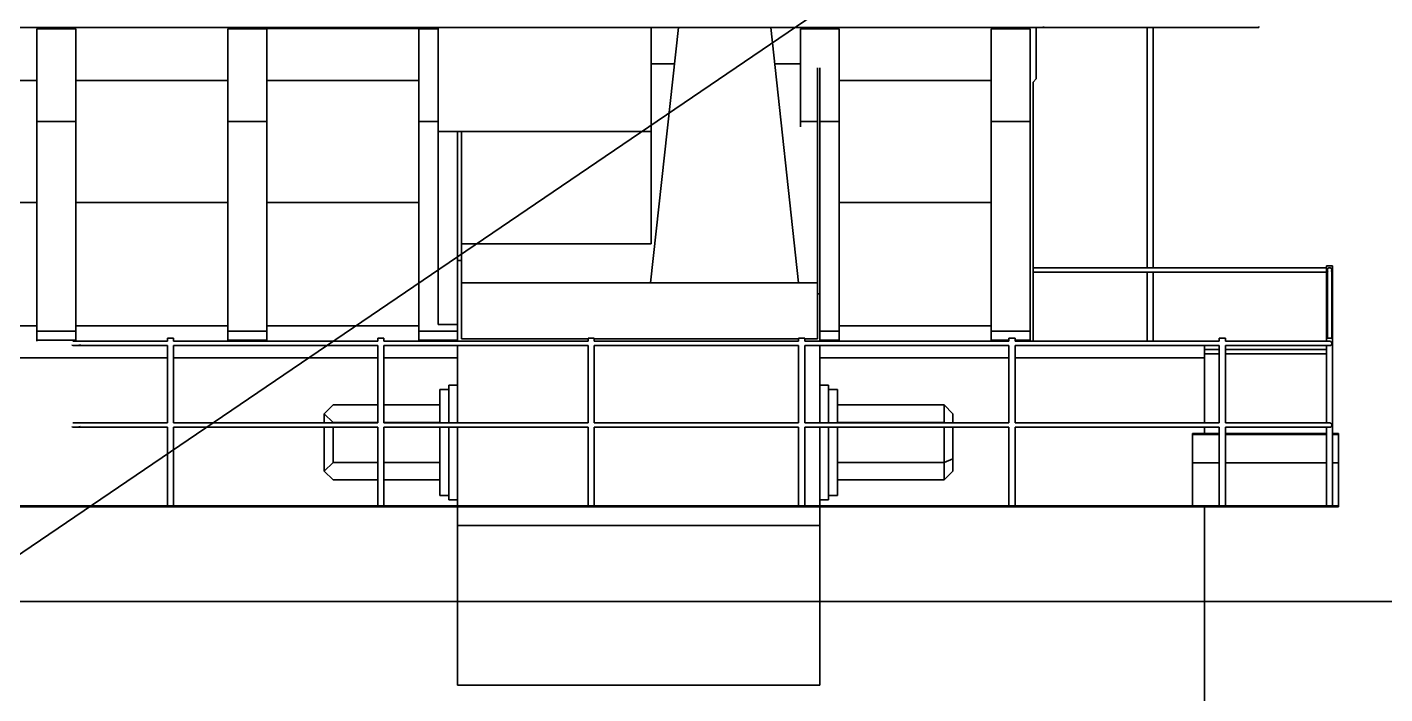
# Model space of a CAD drawing. Header units: millimetres. Extents: x -4 to 3776, y -4 to 4079.
# Drawn here: x 252 to 265.83, y 455.27 to 462.07 of the extents above; entities that cross this region are included whole.
import ezdxf
from ezdxf import colors
from ezdxf.entities.mleader import LeaderData, LeaderLine
from ezdxf.math import Vec2, Vec3

# ---------------------------------------------------------------- set-up
doc = ezdxf.new("R2010")
doc.units = ezdxf.units.MM
for name, color, linetype in [('BK_kedu', 255, 'Continuous'), ('EQUIPMENT', 3, 'Continuous'), ('ER', 7, 'Continuous')]:
    doc.layers.add(name, color=color, linetype=linetype)
doc.layers.add('Sheet$GRID', color=254, linetype='Continuous', true_color=0xbebebe)
doc.styles.get("Standard").update_dxf_attribs({"font": 'arial.ttf'})

# ---------------------------------------------------------------- blocks, each defined once
blk = doc.blocks.new('fa dong ji')
at = {"layer": 'EQUIPMENT', "color": 3, "linetype": 'Continuous'}
for p, q in [((13.851, 15.601), (0.792, 15.601)), ((3.6, 15.588), (3.6, 14.642)), ((3.6, 15.588), (3.996, 15.588)), ((3.753, 15.601), (3.753, 15.588)), ((3.843, 15.601), (3.843, 15.588)), ((3.996, 15.588), (3.996, 14.642)), ((5.544, 15.588), (5.544, 14.642)), ((5.544, 15.588), (5.94, 15.588)), ((5.697, 15.601), (5.697, 15.588)), ((5.787, 15.601), (5.787, 15.588)), ((5.879, 15.601), (5.879, 15.59)), ((5.879, 15.59), (7.686, 15.59)), ((5.94, 15.588), (5.94, 14.642)), ((7.488, 15.588), (7.488, 14.642)), ((7.488, 15.588), (7.686, 15.588)), ((7.686, 15.601), (7.686, 14.758)), ((10.134, 15.601), (9.851, 13)), ((9.857, 15.601), (9.857, 14.758)), ((11.357, 13), (11.074, 15.601)), ((11.376, 15.588), (11.376, 14.642)), ((11.376, 15.588), (11.772, 15.588)), ((11.529, 15.601), (11.529, 15.588)), ((11.619, 15.601), (11.619, 15.588)), ((11.772, 15.588), (11.772, 14.642)), ((13.32, 15.588), (13.32, 14.642)), ((13.32, 15.588), (13.716, 15.588)), ((13.473, 15.601), (13.473, 15.588)), ((13.563, 15.601), (13.563, 15.588)), ((13.716, 15.588), (13.716, 14.642)), ((13.779, 15.601), (13.779, 15.079)), ((13.851, 15.601), (13.851, 15.611)), ((16.047, 15.601), (13.851, 15.601)), ((14.908, 15.601), (14.908, 13.152)), ((14.971, 13.152), (14.971, 15.601)), ((16.047, 15.611), (16.047, 15.601)), ((10.094, 15.232), (9.857, 15.232)), ((11.376, 15.232), (11.114, 15.232)), ((11.551, 15.192), (11.551, 13.059)), ((11.574, 13.059), (11.574, 15.192)), ((13.779, 15.079), (13.747, 15.043)), ((3.6, 15.062), (2.052, 15.062)), ((5.544, 15.062), (3.996, 15.062)), ((7.488, 15.062), (5.94, 15.062)), ((13.32, 15.062), (11.772, 15.062)), ((13.747, 15.043), (13.747, 12.403)), ((7.686, 14.542), (7.686, 14.758)), ((9.857, 14.542), (9.857, 14.758)), ((3.6, 14.642), (3.996, 14.642)), ((3.6, 14.642), (3.6, 14.589)), ((3.6, 14.589), (3.6, 13.831)), ((3.996, 14.642), (3.996, 14.589)), ((3.996, 14.589), (3.996, 13.831)), ((5.544, 14.642), (5.94, 14.642)), ((5.544, 14.642), (5.544, 14.589)), ((5.544, 14.589), (5.544, 13.831)), ((5.94, 14.642), (5.94, 14.589)), ((5.94, 14.589), (5.94, 13.831)), ((7.488, 14.642), (7.686, 14.642)), ((7.488, 14.642), (7.488, 14.589)), ((7.488, 14.589), (7.488, 13.831)), ((7.686, 14.542), (7.686, 12.982)), ((7.686, 14.542), (9.857, 14.542)), ((7.883, 14.542), (7.883, 13.269)), ((7.923, 13.269), (7.923, 14.542)), ((9.857, 14.542), (9.857, 13.395)), ((11.376, 14.642), (11.551, 14.642)), ((11.376, 14.642), (11.376, 14.589)), ((11.574, 14.642), (11.772, 14.642)), ((11.772, 14.642), (11.772, 14.589)), ((11.772, 14.589), (11.772, 13.831)), ((13.32, 14.642), (13.716, 14.642)), ((13.32, 14.642), (13.32, 14.589)), ((13.32, 14.589), (13.32, 13.831)), ((13.716, 14.642), (13.716, 14.589)), ((13.716, 14.589), (13.716, 13.831)), ((3.6, 13.831), (3.6, 12.505)), ((3.996, 13.831), (3.996, 12.505)), ((5.544, 13.831), (5.544, 12.505)), ((5.94, 13.831), (5.94, 12.505)), ((7.488, 13.831), (7.488, 12.505)), ((11.772, 13.831), (11.772, 12.505)), ((13.32, 13.831), (13.32, 12.505)), ((13.716, 13.831), (13.716, 12.505)), ((3.6, 13.819), (2.052, 13.819)), ((5.544, 13.819), (3.996, 13.819)), ((7.488, 13.819), (5.94, 13.819)), ((13.32, 13.819), (11.772, 13.819)), ((7.923, 13.395), (9.857, 13.395)), ((7.883, 13.269), (7.883, 13.181)), ((7.923, 13.225), (7.883, 13.225)), ((7.883, 13.181), (7.883, 12.403)), ((7.923, 13.181), (7.923, 13.269)), ((7.923, 12.426), (7.923, 13.181)), ((15.113, 13.152), (15.036, 13.152)), ((16.735, 13.172), (16.798, 13.172)), ((16.735, 13.172), (16.735, 12.434)), ((16.798, 12.434), (16.798, 13.172)), ((11.551, 13.059), (11.551, 12.886)), ((11.574, 12.886), (11.574, 13.059)), ((14.908, 13.107), (14.908, 12.403)), ((14.971, 12.403), (14.971, 13.107)), ((15.036, 13.107), (15.113, 13.107)), ((16.744, 13.129), (16.744, 13.103)), ((16.789, 13.103), (16.789, 13.129)), ((7.686, 12.982), (7.686, 12.573)), ((11.551, 13), (7.923, 13)), ((11.574, 12.886), (11.551, 12.886)), ((11.551, 12.426), (11.551, 12.886)), ((11.574, 12.886), (11.574, 12.403)), ((2.052, 12.559), (3.6, 12.559)), ((3.6, 12.505), (3.6, 12.415)), ((3.6, 12.505), (3.996, 12.505)), ((3.996, 12.559), (5.544, 12.559)), ((3.996, 12.505), (3.996, 12.415)), ((5.544, 12.505), (5.544, 12.415)), ((5.544, 12.505), (5.94, 12.505)), ((5.94, 12.559), (7.488, 12.559)), ((5.94, 12.505), (5.94, 12.415)), ((7.488, 12.505), (7.488, 12.415)), ((7.488, 12.505), (7.883, 12.505)), ((7.686, 12.573), (7.883, 12.573)), ((11.574, 12.505), (11.772, 12.505)), ((11.772, 12.559), (13.32, 12.559)), ((11.772, 12.505), (11.772, 12.415)), ((13.32, 12.505), (13.32, 12.415)), ((13.32, 12.505), (13.716, 12.505)), ((13.716, 12.505), (13.716, 12.415)), ((3.6, 12.415), (3.996, 12.415)), ((3.6, 12.415), (3.6, 12.403)), ((4.042, 12.403), (3.966, 12.403)), ((3.966, 12.358), (4.042, 12.358)), ((3.996, 12.415), (3.996, 12.403)), ((4.96, 12.434), (4.928, 12.434)), ((4.928, 12.434), (4.928, 12.403)), ((4.928, 12.358), (4.928, 11.57)), ((4.991, 12.434), (4.96, 12.434)), ((4.991, 12.403), (4.991, 12.434)), ((4.991, 11.57), (4.991, 12.358)), ((5.544, 12.415), (5.94, 12.415)), ((5.544, 12.415), (5.544, 12.403)), ((5.94, 12.415), (5.94, 12.403)), ((7.103, 12.434), (7.071, 12.434)), ((7.071, 12.434), (7.071, 12.403)), ((7.071, 12.358), (7.071, 11.57)), ((7.134, 12.434), (7.103, 12.434)), ((7.134, 12.403), (7.134, 12.434)), ((7.134, 11.57), (7.134, 12.358)), ((7.488, 12.415), (7.883, 12.415)), ((7.488, 12.415), (7.488, 12.403)), ((7.883, 12.358), (7.883, 11.57)), ((9.214, 12.426), (7.923, 12.426)), ((9.246, 12.434), (9.214, 12.434)), ((9.214, 12.434), (9.214, 12.403)), ((9.214, 12.358), (9.214, 11.57)), ((9.277, 12.434), (9.246, 12.434)), ((9.277, 12.403), (9.277, 12.434)), ((11.357, 12.426), (9.277, 12.426)), ((9.277, 11.57), (9.277, 12.358)), ((11.389, 12.434), (11.357, 12.434)), ((11.357, 12.434), (11.357, 12.403)), ((11.357, 12.358), (11.357, 11.57)), ((11.42, 12.434), (11.389, 12.434)), ((11.42, 12.403), (11.42, 12.434)), ((11.551, 12.426), (11.42, 12.426)), ((11.42, 11.57), (11.42, 12.358)), ((11.574, 12.415), (11.772, 12.415)), ((11.574, 12.358), (11.574, 11.57)), ((11.772, 12.415), (11.772, 12.403)), ((13.32, 12.415), (13.5, 12.415)), ((13.32, 12.415), (13.32, 12.403)), ((13.532, 12.434), (13.5, 12.434)), ((13.5, 12.434), (13.5, 12.403)), ((13.5, 12.358), (13.5, 11.57)), ((13.563, 12.434), (13.532, 12.434)), ((13.563, 12.403), (13.563, 12.434)), ((13.563, 12.415), (13.716, 12.415)), ((13.563, 11.57), (13.563, 12.358)), ((13.716, 12.415), (13.716, 12.403)), ((15.491, 12.233), (15.491, 12.358)), ((15.675, 12.434), (15.643, 12.434)), ((15.643, 12.434), (15.643, 12.403)), ((15.643, 12.358), (15.643, 11.57)), ((15.706, 12.434), (15.675, 12.434)), ((15.706, 12.403), (15.706, 12.434)), ((15.706, 11.57), (15.706, 12.358)), ((16.767, 12.403), (16.659, 12.403)), ((16.659, 12.358), (16.767, 12.358)), ((16.767, 12.434), (16.735, 12.434)), ((16.735, 12.434), (16.735, 12.403)), ((16.735, 12.358), (16.735, 11.57)), ((16.798, 12.434), (16.767, 12.434)), ((16.798, 10.724), (16.798, 12.434)), ((3.191, 12.233), (4.928, 12.233)), ((4.991, 12.233), (7.071, 12.233)), ((7.134, 12.233), (7.883, 12.233)), ((11.574, 12.233), (13.5, 12.233)), ((13.563, 12.233), (15.491, 12.233)), ((15.491, 11.57), (15.491, 12.233)), ((7.704, 11.571), (7.704, 11.911)), ((7.794, 11.911), (7.704, 11.911)), ((7.794, 11.571), (7.794, 11.956)), ((7.883, 11.956), (7.794, 11.956)), ((11.663, 11.956), (11.574, 11.956)), ((11.663, 11.571), (11.663, 11.956)), ((11.753, 11.911), (11.663, 11.911)), ((11.753, 11.571), (11.753, 11.911)), ((6.617, 11.753), (6.527, 11.663)), ((6.527, 11.663), (6.617, 11.573)), ((6.527, 11.57), (6.527, 11.663)), ((6.617, 11.753), (7.071, 11.753)), ((7.134, 11.753), (7.704, 11.753)), ((11.753, 11.753), (12.84, 11.753)), ((12.84, 11.753), (12.93, 11.663)), ((12.84, 11.573), (12.84, 11.753)), ((12.93, 11.663), (12.93, 11.57)), ((4.042, 11.57), (3.966, 11.57)), ((3.966, 11.525), (4.042, 11.525)), ((4.928, 11.525), (4.928, 10.724)), ((4.991, 10.724), (4.991, 11.525)), ((6.527, 11.078), (6.527, 11.525)), ((7.071, 11.573), (6.617, 11.573)), ((6.617, 11.573), (6.617, 11.57)), ((6.617, 11.525), (6.617, 11.168)), ((7.071, 11.525), (7.071, 10.724)), ((7.704, 11.573), (7.134, 11.573)), ((7.134, 10.724), (7.134, 11.525)), ((7.704, 10.831), (7.704, 11.526)), ((7.794, 10.786), (7.794, 11.525)), ((7.883, 11.525), (7.883, 10.724)), ((9.214, 11.525), (9.214, 10.724)), ((9.277, 10.724), (9.277, 11.525)), ((11.357, 11.525), (11.357, 10.724)), ((11.42, 10.724), (11.42, 11.525)), ((11.574, 11.525), (11.574, 10.724)), ((11.663, 10.786), (11.663, 11.525)), ((12.84, 11.573), (11.753, 11.573)), ((11.753, 10.831), (11.753, 11.526)), ((12.847, 11.57), (12.84, 11.573)), ((12.84, 11.57), (12.84, 11.573)), ((12.84, 11.168), (12.84, 11.525)), ((12.93, 11.525), (12.93, 11.205)), ((13.5, 11.525), (13.5, 10.724)), ((13.563, 10.724), (13.563, 11.525)), ((15.491, 11.462), (15.491, 11.525)), ((15.643, 11.525), (15.643, 10.724)), ((15.706, 10.724), (15.706, 11.525)), ((16.767, 11.57), (16.659, 11.57)), ((16.659, 11.525), (16.767, 11.525)), ((16.735, 11.525), (16.735, 10.724)), ((15.372, 11.462), (15.372, 11.452)), ((15.643, 11.462), (15.372, 11.462)), ((15.372, 11.452), (15.372, 11.164)), ((15.643, 11.452), (15.372, 11.452)), ((16.735, 11.462), (15.706, 11.462)), ((16.735, 11.452), (15.706, 11.452)), ((16.857, 11.462), (16.798, 11.462)), ((16.857, 11.452), (16.798, 11.452)), ((16.857, 11.462), (16.857, 11.452)), ((16.857, 11.164), (16.857, 11.452)), ((12.93, 11.205), (12.84, 11.168)), ((12.93, 11.205), (12.93, 11.078)), ((6.617, 11.168), (6.527, 11.078)), ((6.527, 11.078), (6.617, 10.988)), ((6.617, 11.168), (7.071, 11.168)), ((7.134, 11.168), (7.704, 11.168)), ((11.753, 11.168), (12.84, 11.168)), ((12.84, 10.988), (12.84, 11.168)), ((12.93, 11.078), (12.84, 10.988)), ((15.372, 11.164), (15.372, 10.724)), ((15.372, 11.164), (15.643, 11.164)), ((15.706, 11.164), (16.735, 11.164)), ((16.798, 11.164), (16.857, 11.164)), ((16.857, 10.724), (16.857, 11.164)), ((7.071, 10.988), (6.617, 10.988)), ((7.704, 10.988), (7.134, 10.988)), ((12.84, 10.988), (11.753, 10.988)), ((7.704, 10.831), (7.794, 10.831)), ((11.663, 10.831), (11.753, 10.831)), ((3.96, 10.724), (1.98, 10.724)), ((3.96, 10.714), (1.98, 10.714)), ((3.96, 10.724), (3.96, 10.714)), ((16.857, 10.724), (3.96, 10.724)), ((16.857, 10.714), (3.96, 10.714)), ((7.794, 10.786), (7.883, 10.786)), ((7.883, 10.714), (7.883, 10.524)), ((11.574, 10.786), (11.663, 10.786)), ((11.574, 10.714), (11.574, 10.524)), ((15.491, 5.441), (15.491, 10.714)), ((16.857, 10.724), (16.857, 10.714)), ((7.883, 10.524), (7.883, 10.002)), ((7.883, 10.524), (11.574, 10.524)), ((11.574, 10.524), (11.574, 10.002)), ((7.883, 10.002), (7.883, 8.896)), ((11.574, 10.002), (11.574, 8.896)), ((7.883, 8.896), (11.574, 8.896))]:
    blk.add_line(p, q, dxfattribs=at)
for points, knots in [([(15.036, 13.152), (15.012, 13.152), (14.965, 13.152), (14.897, 13.152), (14.836, 13.152), (14.781, 13.152), (14.733, 13.152), (14.691, 13.152), (14.656, 13.152), (14.624, 13.152), (14.592, 13.152), (14.561, 13.152), (14.492, 13.152), (14.384, 13.152), (14.124, 13.152), (13.911, 13.152), (13.747, 13.152)], [0, 0, 0, 0, 0.057245, 0.109575, 0.156992, 0.199494, 0.237083, 0.269757, 0.296064, 0.320012, 0.344176, 0.368566, 0.393182, 0.505462, 0.618545, 1, 1, 1, 1]), ([(16.735, 13.152), (16.724, 13.152), (16.702, 13.152), (16.672, 13.152), (16.645, 13.152), (16.623, 13.152), (16.217, 13.152), (16.18, 13.152), (16.104, 13.152), (15.95, 13.152), (15.718, 13.152), (15.516, 13.152), (15.381, 13.152), (15.337, 13.152), (15.302, 13.152), (15.275, 13.152), (15.253, 13.152), (15.225, 13.152), (15.192, 13.152), (15.154, 13.152), (15.127, 13.152), (15.113, 13.152)], [0, 0, 0, 0, 0.02787, 0.052536, 0.073996, 0.092252, 0.107304, 0.119972, 0.181163, 0.292813, 0.492188, 0.745938, 0.783154, 0.819674, 0.852931, 0.86688, 0.88503, 0.907417, 0.934041, 0.964902, 1, 1, 1, 1]), ([(13.747, 13.107), (13.923, 13.107), (14.128, 13.107), (14.362, 13.107), (14.429, 13.107), (14.474, 13.107), (14.499, 13.107), (14.524, 13.107), (14.549, 13.107), (14.582, 13.107), (14.622, 13.107), (14.673, 13.107), (14.731, 13.107), (14.797, 13.107), (14.87, 13.107), (14.951, 13.107), (15.007, 13.107), (15.036, 13.107)], [0, 0, 0, 0, 0.408429, 0.478016, 0.54409, 0.563905, 0.583267, 0.602173, 0.62124, 0.643471, 0.677001, 0.716332, 0.761463, 0.812396, 0.86913, 0.931664, 1, 1, 1, 1]), ([(15.113, 13.107), (15.124, 13.107), (15.146, 13.107), (15.176, 13.107), (15.203, 13.107), (15.225, 13.107), (15.244, 13.107), (15.281, 13.107), (15.357, 13.107), (15.511, 13.107), (15.743, 13.107), (15.945, 13.107), (16.08, 13.107), (16.124, 13.107), (16.159, 13.107), (16.186, 13.107), (16.208, 13.107), (16.623, 13.107), (16.656, 13.107), (16.694, 13.107), (16.721, 13.107), (16.735, 13.107)], [0, 0, 0, 0, 0.02787, 0.052536, 0.073996, 0.092252, 0.107304, 0.119972, 0.181162, 0.292812, 0.492187, 0.745937, 0.783154, 0.819674, 0.852931, 0.86688, 0.88503, 0.907417, 0.934041, 0.964902, 1, 1, 1, 1]), ([(16.744, 13.103), (16.744, 13.09), (16.744, 13.067), (16.744, 13.034), (16.744, 13.004), (16.744, 12.979), (16.744, 12.957), (16.744, 12.935), (16.744, 12.912), (16.744, 12.877), (16.744, 12.828), (16.744, 12.769), (16.744, 12.713), (16.744, 12.662), (16.744, 12.624), (16.744, 12.596), (16.744, 12.575), (16.744, 12.55), (16.744, 12.521), (16.744, 12.487), (16.744, 12.457), (16.744, 12.44), (16.744, 12.434)], [0, 0, 0, 0, 0.055884, 0.105609, 0.149175, 0.186583, 0.217831, 0.251463, 0.284767, 0.318617, 0.411331, 0.504401, 0.58337, 0.661162, 0.73213, 0.756351, 0.787026, 0.824431, 0.868565, 0.919429, 0.977022, 1, 1, 1, 1]), ([(16.789, 12.434), (16.789, 12.438), (16.789, 12.452), (16.789, 12.476), (16.789, 12.505), (16.789, 12.53), (16.789, 12.553), (16.789, 12.575), (16.789, 12.597), (16.789, 12.633), (16.789, 12.682), (16.789, 12.741), (16.789, 12.796), (16.789, 12.847), (16.789, 12.886), (16.789, 12.914), (16.789, 12.934), (16.789, 12.959), (16.789, 12.989), (16.789, 13.023), (16.789, 13.061), (16.789, 13.089), (16.789, 13.103)], [0, 0, 0, 0, 0.014539, 0.064264, 0.107831, 0.145238, 0.176487, 0.210118, 0.243422, 0.277272, 0.369987, 0.463057, 0.542025, 0.619818, 0.690785, 0.715006, 0.745681, 0.783086, 0.82722, 0.878084, 0.935677, 1, 1, 1, 1]), ([(3.956, 12.362), (3.979, 12.358), (4.004, 12.355), (4.033, 12.363), (4.038, 12.365), (4.042, 12.368)], [0, 0, 0, 0, 0.827937, 0.827937, 1, 1, 1, 1]), ([(4.928, 12.403), (4.858, 12.403), (4.762, 12.403), (4.64, 12.403), (4.581, 12.403), (4.54, 12.403), (4.518, 12.403), (4.496, 12.403), (4.474, 12.403), (4.445, 12.403), (4.409, 12.403), (4.364, 12.403), (4.312, 12.403), (4.254, 12.403), (4.189, 12.403), (4.118, 12.403), (4.068, 12.403), (4.042, 12.403)], [0, 0, 0, 0, 0.237387, 0.327093, 0.412271, 0.437816, 0.462775, 0.487148, 0.511728, 0.540386, 0.583611, 0.634314, 0.692495, 0.758154, 0.831291, 0.911906, 1, 1, 1, 1]), ([(4.042, 12.358), (4.068, 12.358), (4.117, 12.358), (4.187, 12.358), (4.249, 12.358), (4.302, 12.358), (4.347, 12.358), (4.386, 12.358), (4.422, 12.358), (4.456, 12.358), (4.522, 12.358), (4.62, 12.358), (4.766, 12.358), (4.868, 12.358), (4.928, 12.358)], [0, 0, 0, 0, 0.087795, 0.166468, 0.236018, 0.296447, 0.347753, 0.389365, 0.428077, 0.467243, 0.506864, 0.651608, 0.797387, 1, 1, 1, 1]), ([(7.071, 12.403), (6.993, 12.403), (6.424, 12.403), (5.731, 12.403), (5.116, 12.403), (4.991, 12.403)], [0, 0, 0, 0, 0.112724, 0.820119, 1, 1, 1, 1]), ([(4.991, 12.358), (5.064, 12.358), (5.412, 12.358), (6.105, 12.358), (6.726, 12.358), (7.071, 12.358)], [0, 0, 0, 0, 0.105282, 0.501424, 1, 1, 1, 1]), ([(7.134, 12.358), (7.258, 12.358), (7.951, 12.358), (8.645, 12.358), (9.214, 12.358)], [0, 0, 0, 0, 0.178519, 1, 1, 1, 1]), ([(11.357, 12.403), (10.965, 12.403), (10.272, 12.403), (9.578, 12.403), (9.277, 12.403)], [0, 0, 0, 0, 0.565509, 1, 1, 1, 1]), ([(9.277, 12.358), (9.563, 12.358), (10.256, 12.358), (10.949, 12.358), (11.357, 12.358)], [0, 0, 0, 0, 0.411521, 1, 1, 1, 1]), ([(13.5, 12.403), (13.269, 12.403), (12.576, 12.403), (11.883, 12.403), (11.42, 12.403)], [0, 0, 0, 0, 0.332506, 1, 1, 1, 1]), ([(11.42, 12.358), (12.106, 12.358), (12.799, 12.358), (13.492, 12.358), (13.5, 12.358)], [0, 0, 0, 0, 0.989067, 1, 1, 1, 1]), ([(15.643, 12.403), (15.617, 12.403), (15.437, 12.403), (14.983, 12.403), (14.316, 12.403), (13.802, 12.403), (13.563, 12.403)], [0, 0, 0, 0, 0.037417, 0.259256, 0.655397, 1, 1, 1, 1]), ([(13.563, 12.358), (14.025, 12.358), (14.703, 12.358), (15.396, 12.358), (15.627, 12.358), (15.643, 12.358)], [0, 0, 0, 0, 0.666146, 0.9774, 1, 1, 1, 1]), ([(16.659, 12.403), (16.633, 12.403), (16.197, 12.403), (16.127, 12.403), (16.066, 12.403), (16.012, 12.403), (15.967, 12.403), (15.928, 12.403), (15.892, 12.403), (15.858, 12.403), (15.796, 12.403), (15.745, 12.403), (15.706, 12.403)], [0, 0, 0, 0, 0.137472, 0.260661, 0.369565, 0.464186, 0.544523, 0.609682, 0.670298, 0.731626, 0.793665, 1, 1, 1, 1]), ([(15.706, 12.358), (15.721, 12.358), (15.744, 12.358), (15.774, 12.358), (15.796, 12.358), (15.818, 12.358), (15.84, 12.358), (15.869, 12.358), (15.905, 12.358), (15.95, 12.358), (16.002, 12.358), (16.06, 12.358), (16.125, 12.358), (16.196, 12.358), (16.633, 12.358), (16.659, 12.358)], [0, 0, 0, 0, 0.079714, 0.119713, 0.158795, 0.19696, 0.235447, 0.280322, 0.348004, 0.427396, 0.518498, 0.621309, 0.73583, 0.86206, 1, 1, 1, 1]), ([(16.735, 12.319), (16.724, 12.319), (16.702, 12.319), (16.672, 12.319), (16.645, 12.319), (16.623, 12.319), (16.217, 12.319), (16.18, 12.319), (16.104, 12.319), (15.95, 12.319), (15.811, 12.319), (15.717, 12.319), (15.706, 12.319)], [0, 0, 0, 0, 0.05363, 0.101094, 0.142391, 0.17752, 0.206483, 0.230861, 0.348609, 0.563456, 0.947112, 1, 1, 1, 1]), ([(15.706, 12.274), (15.711, 12.274), (15.82, 12.274), (15.945, 12.274), (16.08, 12.274), (16.124, 12.274), (16.159, 12.274), (16.186, 12.274), (16.208, 12.274), (16.623, 12.274), (16.656, 12.274), (16.694, 12.274), (16.721, 12.274), (16.735, 12.274)], [0, 0, 0, 0, 0.022821, 0.51111, 0.582725, 0.652999, 0.716997, 0.743838, 0.778764, 0.821843, 0.873075, 0.932461, 1, 1, 1, 1]), ([(3.956, 11.53), (3.979, 11.526), (4.004, 11.523), (4.033, 11.531), (4.038, 11.532), (4.042, 11.535)], [0, 0, 0, 0, 0.827938, 0.827938, 1, 1, 1, 1]), ([(4.928, 11.57), (4.858, 11.57), (4.762, 11.57), (4.64, 11.57), (4.581, 11.57), (4.54, 11.57), (4.518, 11.57), (4.496, 11.57), (4.474, 11.57), (4.445, 11.57), (4.409, 11.57), (4.364, 11.57), (4.312, 11.57), (4.254, 11.57), (4.189, 11.57), (4.118, 11.57), (4.068, 11.57), (4.042, 11.57)], [0, 0, 0, 0, 0.237387, 0.327093, 0.412271, 0.437816, 0.462775, 0.487148, 0.511728, 0.540386, 0.583611, 0.634314, 0.692495, 0.758154, 0.831291, 0.911906, 1, 1, 1, 1]), ([(4.042, 11.525), (4.068, 11.525), (4.117, 11.525), (4.187, 11.525), (4.249, 11.525), (4.302, 11.525), (4.347, 11.525), (4.386, 11.525), (4.422, 11.525), (4.456, 11.525), (4.522, 11.525), (4.62, 11.525), (4.766, 11.525), (4.868, 11.525), (4.928, 11.525)], [0, 0, 0, 0, 0.087795, 0.166468, 0.236018, 0.296447, 0.347753, 0.389365, 0.428077, 0.467243, 0.506864, 0.651608, 0.797387, 1, 1, 1, 1]), ([(7.071, 11.57), (6.993, 11.57), (6.424, 11.57), (5.731, 11.57), (5.116, 11.57), (4.991, 11.57)], [0, 0, 0, 0, 0.112724, 0.820119, 1, 1, 1, 1]), ([(4.991, 11.525), (5.064, 11.525), (5.412, 11.525), (6.105, 11.525), (6.726, 11.525), (7.071, 11.525)], [0, 0, 0, 0, 0.105282, 0.501424, 1, 1, 1, 1]), ([(7.134, 11.525), (7.258, 11.525), (7.951, 11.525), (8.645, 11.525), (9.214, 11.525)], [0, 0, 0, 0, 0.178519, 1, 1, 1, 1]), ([(11.357, 11.57), (10.965, 11.57), (10.272, 11.57), (9.578, 11.57), (9.277, 11.57)], [0, 0, 0, 0, 0.565509, 1, 1, 1, 1]), ([(9.277, 11.525), (9.563, 11.525), (10.256, 11.525), (10.949, 11.525), (11.357, 11.525)], [0, 0, 0, 0, 0.411521, 1, 1, 1, 1]), ([(13.5, 11.57), (13.269, 11.57), (12.576, 11.57), (11.883, 11.57), (11.42, 11.57)], [0, 0, 0, 0, 0.332506, 1, 1, 1, 1]), ([(11.42, 11.525), (12.106, 11.525), (12.799, 11.525), (13.492, 11.525), (13.5, 11.525)], [0, 0, 0, 0, 0.989067, 1, 1, 1, 1]), ([(15.643, 11.57), (15.617, 11.57), (15.437, 11.57), (14.983, 11.57), (14.316, 11.57), (13.802, 11.57), (13.563, 11.57)], [0, 0, 0, 0, 0.037417, 0.259256, 0.655397, 1, 1, 1, 1]), ([(13.563, 11.525), (14.025, 11.525), (14.703, 11.525), (15.396, 11.525), (15.627, 11.525), (15.643, 11.525)], [0, 0, 0, 0, 0.666146, 0.9774, 1, 1, 1, 1]), ([(16.659, 11.57), (16.633, 11.57), (16.197, 11.57), (16.127, 11.57), (16.066, 11.57), (16.012, 11.57), (15.967, 11.57), (15.928, 11.57), (15.892, 11.57), (15.858, 11.57), (15.796, 11.57), (15.745, 11.57), (15.706, 11.57)], [0, 0, 0, 0, 0.137472, 0.260661, 0.369565, 0.464186, 0.544523, 0.609682, 0.670298, 0.731626, 0.793665, 1, 1, 1, 1]), ([(15.706, 11.525), (15.721, 11.525), (15.744, 11.525), (15.774, 11.525), (15.796, 11.525), (15.818, 11.525), (15.84, 11.525), (15.869, 11.525), (15.905, 11.525), (15.95, 11.525), (16.002, 11.525), (16.06, 11.525), (16.125, 11.525), (16.196, 11.525), (16.633, 11.525), (16.659, 11.525)], [0, 0, 0, 0, 0.079714, 0.119713, 0.158795, 0.19696, 0.235447, 0.280322, 0.348004, 0.427396, 0.518498, 0.621309, 0.73583, 0.86206, 1, 1, 1, 1])]:
    blk.add_open_spline(points, degree=3, knots=knots, dxfattribs=at)
for points, weights in [([(16.744, 13.129), (16.744, 13.137), (16.748, 13.148), (16.759, 13.152), (16.775, 13.152), (16.786, 13.148), (16.789, 13.137), (16.789, 13.129)], [0.58578643686, 0.585780228572, 0.552288889584, 0.585786437627, 0.585786437627, 0.552289017151, 0.585780037258, 0.585786436812]), ([(16.767, 12.358), (16.775, 12.358), (16.786, 12.362), (16.789, 12.372), (16.789, 12.388), (16.786, 12.399), (16.775, 12.403), (16.767, 12.403)], [0.585786437627, 0.585786437627, 0.552284749831, 0.585786437627, 0.585786437627, 0.552284749831, 0.585786437627, 0.585786437627]), ([(16.767, 11.525), (16.775, 11.525), (16.786, 11.529), (16.789, 11.54), (16.789, 11.556), (16.786, 11.566), (16.775, 11.57), (16.767, 11.57)], [0.585786437627, 0.585786437627, 0.552284749831, 0.585786437627, 0.585786437627, 0.552284749831, 0.585786437627, 0.585786437627])]:
    blk.add_rational_spline(points, weights, degree=4, knots=[0, 0, 0, 0, 0, 0.5, 0.5, 0.5, 1, 1, 1, 1, 1], dxfattribs=at)
for points in [[(16.744, 13.129), (16.745, 13.123), (16.746, 13.118), (16.749, 13.113)], [(16.784, 13.114), (16.787, 13.118), (16.789, 13.124), (16.789, 13.129)], [(9.214, 12.403), (8.521, 12.403), (7.828, 12.403), (7.134, 12.403)], [(15.643, 12.319), (15.592, 12.319), (15.542, 12.319), (15.491, 12.319)], [(15.491, 12.274), (15.542, 12.274), (15.592, 12.274), (15.643, 12.274)], [(9.214, 11.57), (8.521, 11.57), (7.828, 11.57), (7.134, 11.57)]]:
    blk.add_open_spline(points, degree=3, dxfattribs=at)

msp = doc.modelspace()

# ---------------------------------------------------------------- linework, layer by layer
at = {"layer": 'ER', "color": 51}
msp.add_line((236.888, 446.46), (310.388, 496.46), dxfattribs=at)
at = {"layer": 'Sheet$GRID'}
msp.add_lwpolyline([(0.007, 456.21), (870.358, 456.21)], dxfattribs=at)

# ---------------------------------------------------------------- block references
at = {"color": 4, "lineweight": 25}
msp.add_blockref('fa dong ji', (248.504, 446.46), dxfattribs=at)

# ---------------------------------------------------------------- leaders
at = {"layer": 'BK_kedu'}
ml = msp.add_multileader_mtext('Standard', dxfattribs=at)
ml.set_content('', color=256)
ml.set_leader_properties()
ml.build(insert=Vec2(0, 0))
ml.multileader.update_dxf_attribs({"text_right_attachment_type": 6, "dogleg_length": 0.36, "arrow_head_size": 0.18})
ctx = ml.context
ctx.base_point, ctx.char_height, ctx.arrow_head_size, ctx.landing_gap_size, ctx.plane_origin = Vec3(3775.999, 4079.328), 0.18, 0.18, 0.09, Vec3(3774.639, 4079.328)
ctx.right_attachment = 6
notes = []
notes.append((ctx, [(0, (0, 0, 0), (0, 0), (1, 0), 1, [])]))
ctx.mtext.insert, ctx.mtext.flow_direction = Vec3(3776.089, 4079.418), 5
for ctx, leaders in notes:
    for number, flags, end, landing, length, lines in leaders:
        leader = LeaderData()
        leader.index, (leader.has_last_leader_line, leader.has_dogleg_vector, leader.attachment_direction) = number, flags
        leader.last_leader_point, leader.dogleg_vector, leader.dogleg_length = Vec3(end), Vec3(landing), length
        for number, points, colour, breaks in lines:
            line = LeaderLine()
            line.index, line.vertices, line.color, line.breaks = number, Vec3.list(points), colors.encode_raw_color(colour), breaks
            leader.lines.append(line)
        ctx.leaders.append(leader)

doc.saveas('drawing.dxf')
